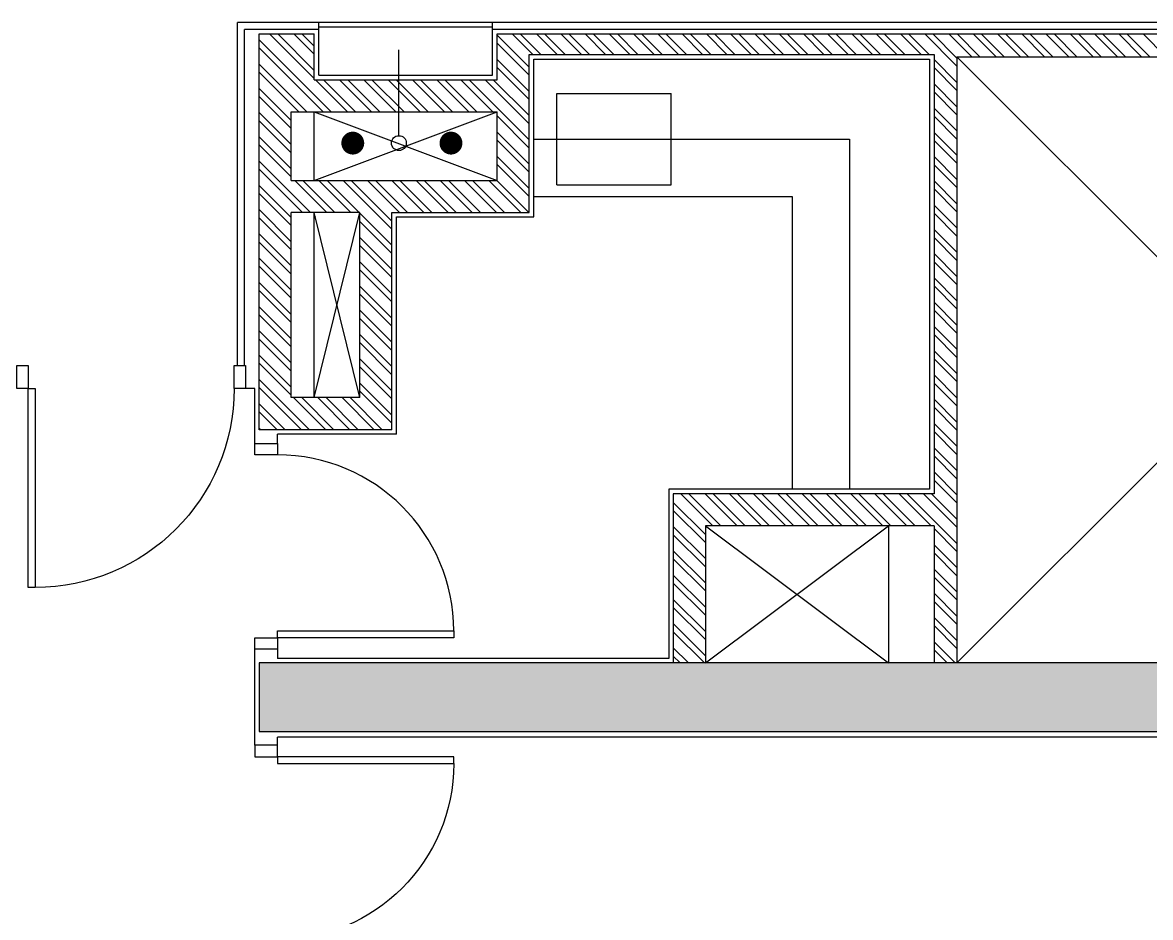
# Model space of a CAD drawing. Header units: millimetres. Extents: x 489570 to 664474, y -400689 to -233120.
# Drawn here: x 526675 to 531606, y -368572 to -364659 of the extents above; entities that cross this region are included whole.
import ezdxf
from ezdxf.lldxf.tags import DXFTag

# ---------------------------------------------------------------- set-up
doc = ezdxf.new("R2010")
doc.units = ezdxf.units.MM
doc.header["$LTSCALE"] = 10
doc.header["$MEASUREMENT"] = 0
for name, color, linetype in [('XREF BB LVL 3$0$X-WTC3-Level 3 segmented$0$DAS', 1, 'XREF BB LVL 3$0$X-WTC3-Level 3 segmented$0$DASHDOT'), ('XREF BB LVL 3$0$X-WTC3-Level 3 segmented$0$DOOR', 2, 'Continuous'), ('XREF BB LVL 3$0$X-WTC3-Level 3 segmented$0$DOR', 2, 'Continuous'), ('XREF BB LVL 3$0$X-WTC3-Level 3 segmented$0$FIN', 7, 'Continuous'), ('XREF BB LVL 3$0$X-WTC3-Level 3 segmented$0$HAT', 251, 'Continuous'), ('XREF BB LVL 3$0$X-WTC3-Level 3 segmented$0$HID', 1, 'XREF BB LVL 3$0$X-WTC3-Level 3 segmented$0$HIDDEN'), ('XREF BB LVL 3$0$X-WTC3-Level 3 segmented$0$PAT', 7, 'Continuous'), ('XREF BB LVL 3$0$X-WTC3-Level 3 segmented$0$SHE', 7, 'Continuous'), ('XREF BB LVL 3$0$X-WTC3-Level 3 segmented$0$SPRINK', 7, 'Continuous'), ('XREF BB LVL 3$0$X-WTC3-Level 3 segmented$0$WAL', 7, 'Continuous')]:
    doc.layers.add(name, color=color, linetype=linetype)
tags = doc.linetypes.add('XREF BB LVL 3$0$X-WTC3-Level 3 segmented$0$DASHDOT', pattern=[1, 0.5, -0.25, 0, -0.25]).pattern_tags.tags
tags[10:11] = [DXFTag(74, 4), DXFTag(75, 0), DXFTag(340, '0'), DXFTag(46, 1.0), DXFTag(50, 0.0), DXFTag(44, 0.0), DXFTag(45, 0.0)]
tags[8:9] = [DXFTag(74, 4), DXFTag(75, 0), DXFTag(340, '0'), DXFTag(46, 1.0), DXFTag(50, 0.0), DXFTag(44, 0.0), DXFTag(45, 0.0)]
tags[6:7] = [DXFTag(74, 4), DXFTag(75, 0), DXFTag(340, '0'), DXFTag(46, 1.0), DXFTag(50, 0.0), DXFTag(44, 0.0), DXFTag(45, 0.0)]
tags[4:5] = [DXFTag(74, 4), DXFTag(75, 0), DXFTag(340, '0'), DXFTag(46, 1.0), DXFTag(50, 0.0), DXFTag(44, 0.0), DXFTag(45, 0.0)]
tags = doc.linetypes.add('XREF BB LVL 3$0$X-WTC3-Level 3 segmented$0$HIDDEN', pattern=[0.375, 0.25, -0.125]).pattern_tags.tags
tags[6:7] = [DXFTag(74, 4), DXFTag(75, 0), DXFTag(340, '0'), DXFTag(46, 1.0), DXFTag(50, 0.0), DXFTag(44, 0.0), DXFTag(45, 0.0)]
tags[4:5] = [DXFTag(74, 4), DXFTag(75, 0), DXFTag(340, '0'), DXFTag(46, 1.0), DXFTag(50, 0.0), DXFTag(44, 0.0), DXFTag(45, 0.0)]

# ---------------------------------------------------------------- blocks, each defined once
blk = doc.blocks.new('XREF BB LVL 3$0$X-WTC3-Level 3 segmented$0$SPRINKLER')
at = {"layer": 'XREF BB LVL 3$0$X-WTC3-Level 3 segmented$0$SPRINK', "color": 1, "const_width": 50}
blk.add_lwpolyline([(-25, 0, 1), (25, 0, 1)], format="xyb", close=True, dxfattribs=at)
blk = doc.blocks.new('XREF BB LVL 3$0$X-WTC3-Level 3 segmented$0$PA90X')
at = {"layer": 'XREF BB LVL 3$0$X-WTC3-Level 3 segmented$0$DOOR'}
for p, q in [((-0.08, 0.1), (-0.08, 0.87)), ((-0.08, 0.87), (-0.05, 0.87)), ((-0.05, 0.87), (-0.05, 0.1)), ((-0.9, 0.1), (-0.85, 0.1)), ((-0.9, 0), (-0.9, 0.1)), ((-0.85, 0.1), (-0.85, 0)), ((-0.05, 0.1), (-0.08, 0.1)), ((-0.05, 0), (-0.05, 0.1)), ((-0.05, 0.1), (0, 0.1)), ((0, 0.1), (0, 0)), ((-0.85, 0), (-0.9, 0)), ((0, 0), (-0.05, 0))]:
    blk.add_line(p, q, dxfattribs=at)
blk.add_arc((-0.08, 0.1), 0.77, 90, 180, dxfattribs=at)
blk = doc.blocks.new('XREF BB LVL 3$0$X-WTC3-Level 3 segmented$0$PA100')
at = {"layer": 'XREF BB LVL 3$0$X-WTC3-Level 3 segmented$0$DOOR'}
for p, q in [((0.05, 0.97), (0.05, 0.1)), ((0.08, 0.97), (0.05, 0.97)), ((0.08, 0.1), (0.08, 0.97)), ((0.05, 0.1), (0, 0.1)), ((0, 0.1), (0, 0)), ((0.05, 0.1), (0.08, 0.1)), ((0.05, 0), (0.05, 0.1)), ((0.95, 0.1), (0.95, 0)), ((1, 0.1), (0.95, 0.1)), ((1, 0), (1, 0.1)), ((0, 0), (0.05, 0)), ((0.95, 0), (1, 0))]:
    blk.add_line(p, q, dxfattribs=at)
blk.add_arc((0.08, 0.1), 0.87, 0, 90, dxfattribs=at)
blk = doc.blocks.new('XREF BB LVL 3$0$X-WTC3-Level 3 segmented$0$CORE3-8')
at = {"layer": 'XREF BB LVL 3$0$X-WTC3-Level 3 segmented$0$HAT'}
blk.add_hatch(color=256, dxfattribs=at).paths.add_polyline_path([(-9325, 14950), (-9325, 1550), (-6175, 1550), (-6175, 2250), (-6375, 2250), (-6375, 1850), (-8925, 1850), (-8925, 4050), (-4600, 4050), (-4600, 1550), (-1550, 1550), (-1550, 2250), (-1750, 2250), (-1750, 1850), (-4300, 1850), (-4300, 10300), (-4600, 10300), (-4600, 4350), (-8925, 4350), (-8925, 11440), (-2900, 11440), (-2900, 11740), (-8925, 11740), (-8925, 14550), (-1850, 14550), (-1850, 11440), (-1550, 11440), (-1550, 14950)])
at = {"layer": 'XREF BB LVL 3$0$X-WTC3-Level 3 segmented$0$DAS'}
for p, q in [((-3140, 9860), (-2330, 10060)), ((-3140, 10060), (-2330, 9860)), ((-1890, 10060), (-2190, 9260)), ((-2190, 10060), (-1890, 9260)), ((-3700, 8350), (-4300, 7550)), ((-4300, 8350), (-3700, 7550)), ((-1650, 4600), (-4300, 7250)), ((-1650, 7250), (-4300, 4600))]:
    blk.add_line(p, q, dxfattribs=at)
at = {"layer": 'XREF BB LVL 3$0$X-WTC3-Level 3 segmented$0$DOR'}
for p, q in [((-1520, 9280), (-1520, 10040)), ((-1500, 9280), (-1500, 10040))]:
    blk.add_line(p, q, dxfattribs=at)
at = {"layer": 'XREF BB LVL 3$0$X-WTC3-Level 3 segmented$0$FIN'}
for p, q in [((-3000, 10395), (-1500, 10395)), ((-3000, 10365), (-1530, 10365)), ((-1530, 10040), (-1530, 10365)), ((-1500, 10040), (-1500, 10395)), ((-1530, 10040), (-1500, 10040)), ((-1530, 1530), (-1530, 9280)), ((-1530, 9280), (-1500, 9280)), ((-1500, 1500), (-1500, 9280)), ((-2210, 9000), (-1810, 9000)), ((-2210, 9000), (-2210, 8500)), ((-1810, 9000), (-1810, 8500)), ((-2210, 8500), (-1810, 8500))]:
    blk.add_line(p, q, dxfattribs=at)
at = {"layer": 'XREF BB LVL 3$0$X-WTC3-Level 3 segmented$0$HAT', "color": 8}
for p, q in [((-3280, 10300), (-1550, 10300)), ((-3280, 9720), (-3280, 10300)), ((-3280, 10222), (-3202, 10300)), ((-3280, 10115.9), (-3095.9, 10300)), ((-3280, 10292.7), (-3272.7, 10300)), ((-3280, 10186.6), (-3166.6, 10300)), ((-3280, 10080.5), (-3060.5, 10300)), ((-3129.8, 10160), (-2989.8, 10300)), ((-3094.5, 10160), (-2954.5, 10300)), ((-3023.8, 10160), (-2883.8, 10300)), ((-2988.4, 10160), (-2848.4, 10300)), ((-2917.7, 10160), (-2777.7, 10300)), ((-2882.3, 10160), (-2742.3, 10300)), ((-2811.6, 10160), (-2671.6, 10300)), ((-2776.3, 10160), (-2636.3, 10300)), ((-2705.6, 10160), (-2565.6, 10300)), ((-2670.2, 10160), (-2530.2, 10300)), ((-2599.5, 10160), (-2459.5, 10300)), ((-2564.1, 10160), (-2424.1, 10300)), ((-2493.4, 10160), (-2353.4, 10300)), ((-2458.1, 10160), (-2318.1, 10300)), ((-2387.4, 10160), (-2247.4, 10300)), ((-2352, 10160), (-2212, 10300)), ((-2330, 10111.3), (-2141.3, 10300)), ((-2330, 10075.9), (-2105.9, 10300)), ((-2175.2, 10160), (-2035.2, 10300)), ((-2139.9, 10160), (-1999.9, 10300)), ((-2069.2, 10160), (-1929.2, 10300)), ((-2033.8, 10160), (-1893.8, 10300)), ((-1963.1, 10160), (-1823.1, 10300)), ((-1927.7, 10160), (-1787.7, 10300)), ((-1890, 10127), (-1717, 10300)), ((-1890, 10021), (-1611, 10300)), ((-1890, 10091.7), (-1681.7, 10300)), ((-1890, 9985.6), (-1575.6, 10300)), ((-1550, 10300), (-1550, 10060)), ((-1744.9, 10060), (-1550, 10254.9)), ((-1709.6, 10060), (-1550, 10219.6)), ((-3140, 10160), (-2330, 10160)), ((-3140, 9860), (-3140, 10160)), ((-2330, 9860), (-2330, 10160)), ((-2190, 10160), (-1890, 10160)), ((-2190, 10160), (-2190, 9260)), ((-1890, 10160), (-1890, 9260)), ((-3280, 10009.8), (-3140, 10149.8)), ((-3280, 9974.5), (-3140, 10114.5)), ((-2330, 10005.2), (-2190, 10145.2)), ((-2330, 9969.9), (-2190, 10109.9)), ((-1638.8, 10060), (-1550, 10148.8)), ((-1603.5, 10060), (-1550, 10113.5)), ((-1750, 10060), (-1550, 10060)), ((-1750, 10060), (-1550, 10060)), ((-1750, 10060), (-1750, 9260)), ((-3280, 9903.8), (-3140, 10043.8)), ((-2330, 9899.2), (-2190, 10039.2)), ((-1890, 9914.9), (-1750, 10054.9)), ((-1890, 9879.6), (-1750, 10019.6)), ((-3280, 9868.4), (-3140, 10008.4)), ((-2330, 9863.8), (-2190, 10003.8)), ((-3280, 9797.7), (-3140, 9937.7)), ((-2403.1, 9720), (-2190, 9933.1)), ((-1890, 9808.8), (-1750, 9948.8)), ((-1890, 9773.5), (-1750, 9913.5)), ((-3280, 9762.3), (-3140, 9902.3)), ((-2367.7, 9720), (-2190, 9897.7)), ((-3251.6, 9720), (-3111.6, 9860)), ((-3216.3, 9720), (-3076.3, 9860)), ((-3145.6, 9720), (-3005.6, 9860)), ((-3140, 9860), (-2330, 9860)), ((-3110.2, 9720), (-2970.2, 9860)), ((-3039.5, 9720), (-2899.5, 9860)), ((-3004.1, 9720), (-2864.1, 9860)), ((-2933.4, 9720), (-2793.4, 9860)), ((-2898.1, 9720), (-2758.1, 9860)), ((-2827.4, 9720), (-2687.4, 9860)), ((-2792, 9720), (-2652, 9860)), ((-2721.3, 9720), (-2581.3, 9860)), ((-2685.9, 9720), (-2545.9, 9860)), ((-2615.2, 9720), (-2475.2, 9860)), ((-2579.9, 9720), (-2439.9, 9860)), ((-2509.2, 9720), (-2369.2, 9860)), ((-2473.8, 9720), (-2333.8, 9860)), ((-2330, 9687), (-2190, 9827)), ((-1890, 9702.8), (-1750, 9842.8)), ((-2330, 9651.7), (-2190, 9791.7)), ((-1890, 9667.4), (-1750, 9807.4)), ((-3280, 9720), (-2330, 9720)), ((-2330, 9581), (-2190, 9721)), ((-2330, 9720), (-2330, 9120)), ((-1890, 9596.7), (-1750, 9736.7)), ((-2330, 9545.6), (-2190, 9685.6)), ((-1890, 9561.4), (-1750, 9701.4)), ((-1890, 9490.6), (-1750, 9630.6)), ((-2330, 9474.9), (-2190, 9614.9)), ((-2330, 9439.6), (-2190, 9579.6)), ((-1890, 9455.3), (-1750, 9595.3)), ((-1890, 9384.6), (-1750, 9524.6)), ((-2330, 9368.8), (-2190, 9508.8)), ((-2330, 9333.5), (-2190, 9473.5)), ((-1890, 9349.2), (-1750, 9489.2)), ((-1890, 9278.5), (-1750, 9418.5)), ((-2330, 9262.8), (-2190, 9402.8)), ((-2013.2, 9120), (-1750, 9383.2)), ((-2330, 9227.4), (-2190, 9367.4)), ((-2330, 9156.7), (-2190, 9296.7)), ((-1942.4, 9120), (-1750, 9312.4)), ((-1907.1, 9120), (-1750, 9277.1)), ((-2330, 9121.4), (-2190, 9261.4)), ((-2260.6, 9120), (-2120.6, 9260)), ((-2225.3, 9120), (-2085.3, 9260)), ((-2190, 9260), (-1890, 9260)), ((-2154.6, 9120), (-2014.6, 9260)), ((-2119.2, 9120), (-1979.2, 9260)), ((-2048.5, 9120), (-1908.5, 9260)), ((-1836.4, 9120), (-1696.4, 9260)), ((-1801, 9120), (-1661, 9260)), ((-1750, 9260), (-1550, 9260)), ((-1730.3, 9120), (-1590.3, 9260)), ((-1695, 9120), (-1555, 9260)), ((-1550, 9260), (-1550, 7350)), ((-1640, 9104.2), (-1550, 9194.2)), ((-1640, 9068.9), (-1550, 9158.9)), ((-2330, 9120), (-1640, 9120)), ((-1640, 9120), (-1640, 7350)), ((-1640, 8998.2), (-1550, 9088.2)), ((-1640, 8962.8), (-1550, 9052.8)), ((-1640, 8892.1), (-1550, 8982.1)), ((-1640, 8856.8), (-1550, 8946.8)), ((-1640, 8786), (-1550, 8876)), ((-1640, 8750.7), (-1550, 8840.7)), ((-1640, 8680), (-1550, 8770)), ((-1640, 8644.6), (-1550, 8734.6)), ((-1640, 8573.9), (-1550, 8663.9)), ((-1640, 8538.6), (-1550, 8628.6)), ((-1640, 8467.8), (-1550, 8557.8)), ((-3560, 8490), (-4300, 8490)), ((-4300, 8459.5), (-4269.5, 8490)), ((-4300, 8353.4), (-4163.4, 8490)), ((-4300, 8424.1), (-4234.1, 8490)), ((-4268.1, 8350), (-4128.1, 8490)), ((-4197.4, 8350), (-4057.4, 8490)), ((-4162, 8350), (-4022, 8490)), ((-4091.3, 8350), (-3951.3, 8490)), ((-4055.9, 8350), (-3915.9, 8490)), ((-3985.2, 8350), (-3845.2, 8490)), ((-3949.9, 8350), (-3809.9, 8490)), ((-3879.2, 8350), (-3739.2, 8490)), ((-3843.8, 8350), (-3703.8, 8490)), ((-3773.1, 8350), (-3633.1, 8490)), ((-3737.7, 8350), (-3597.7, 8490)), ((-3560, 7350), (-3560, 8490)), ((-1640, 8432.5), (-1550, 8522.5)), ((-3700, 8317), (-3560, 8457)), ((-1640, 8361.8), (-1550, 8451.8)), ((-3700, 8281.7), (-3560, 8421.7)), ((-1640, 8326.4), (-1550, 8416.4)), ((-3700, 8350), (-4300, 8350)), ((-3700, 8211), (-3560, 8351)), ((-3700, 7350), (-3700, 8350)), ((-1640, 8255.7), (-1550, 8345.7)), ((-3700, 8175.6), (-3560, 8315.6)), ((-1640, 8220.4), (-1550, 8310.4)), ((-3700, 8104.9), (-3560, 8244.9)), ((-1640, 8149.7), (-1550, 8239.7)), ((-3700, 8069.6), (-3560, 8209.6)), ((-1640, 8114.3), (-1550, 8204.3)), ((-3700, 7998.8), (-3560, 8138.8)), ((-3700, 7963.5), (-3560, 8103.5)), ((-1640, 8043.6), (-1550, 8133.6)), ((-1640, 8008.2), (-1550, 8098.2)), ((-3700, 7892.8), (-3560, 8032.8)), ((-3700, 7857.4), (-3560, 7997.4)), ((-1640, 7937.5), (-1550, 8027.5)), ((-1640, 7902.2), (-1550, 7992.2)), ((-3700, 7786.7), (-3560, 7926.7)), ((-3700, 7751.4), (-3560, 7891.4)), ((-1640, 7831.5), (-1550, 7921.5)), ((-1640, 7796.1), (-1550, 7886.1)), ((-3700, 7680.6), (-3560, 7820.6)), ((-1640, 7725.4), (-1550, 7815.4)), ((-3700, 7645.3), (-3560, 7785.3)), ((-1640, 7690), (-1550, 7780)), ((-3700, 7574.6), (-3560, 7714.6)), ((-1640, 7619.3), (-1550, 7709.3)), ((-3700, 7539.2), (-3560, 7679.2)), ((-1640, 7584), (-1550, 7674)), ((-3700, 7468.5), (-3560, 7608.5)), ((-1640, 7513.3), (-1550, 7603.3)), ((-3700, 7433.2), (-3560, 7573.2)), ((-1640, 7477.9), (-1550, 7567.9)), ((-3700, 7362.4), (-3560, 7502.4)), ((-1640, 7407.2), (-1550, 7497.2)), ((-3777.1, 7250), (-3560, 7467.1)), ((-1640, 7371.8), (-1550, 7461.8)), ((-3706.4, 7250), (-3560, 7396.4)), ((-3700, 7350), (-4300, 7350)), ((-4300, 7292.8), (-4242.8, 7350)), ((-4300, 7257.4), (-4207.4, 7350)), ((-4236.7, 7250), (-4136.7, 7350)), ((-4201.4, 7250), (-4101.4, 7350)), ((-4130.6, 7250), (-4030.6, 7350)), ((-4095.3, 7250), (-3995.3, 7350)), ((-4024.6, 7250), (-3924.6, 7350)), ((-3989.2, 7250), (-3889.2, 7350)), ((-3918.5, 7250), (-3818.5, 7350)), ((-3883.2, 7250), (-3783.2, 7350)), ((-3812.4, 7250), (-3712.4, 7350)), ((-3671, 7250), (-3560, 7361)), ((-3600.3, 7250), (-3500.3, 7350)), ((-3565, 7250), (-3465, 7350)), ((-1640, 7350), (-3560, 7350)), ((-3494.2, 7250), (-3394.2, 7350)), ((-3458.9, 7250), (-3358.9, 7350)), ((-3388.2, 7250), (-3288.2, 7350)), ((-3352.8, 7250), (-3252.8, 7350)), ((-3282.1, 7250), (-3182.1, 7350)), ((-3246.8, 7250), (-3146.8, 7350)), ((-3176, 7250), (-3076, 7350)), ((-3140.7, 7250), (-3040.7, 7350)), ((-3070, 7250), (-2970, 7350)), ((-3034.6, 7250), (-2934.6, 7350)), ((-2963.9, 7250), (-2863.9, 7350)), ((-2928.6, 7250), (-2828.6, 7350)), ((-2857.8, 7250), (-2757.8, 7350)), ((-2822.5, 7250), (-2722.5, 7350)), ((-2751.8, 7250), (-2651.8, 7350)), ((-2716.4, 7250), (-2616.4, 7350)), ((-2645.7, 7250), (-2545.7, 7350)), ((-2610.4, 7250), (-2510.4, 7350)), ((-2539.7, 7250), (-2439.7, 7350)), ((-2504.3, 7250), (-2404.3, 7350)), ((-2433.6, 7250), (-2333.6, 7350)), ((-2398.2, 7250), (-2298.2, 7350)), ((-2327.5, 7250), (-2227.5, 7350)), ((-2292.2, 7250), (-2192.2, 7350)), ((-2221.5, 7250), (-2121.5, 7350)), ((-2186.1, 7250), (-2086.1, 7350)), ((-2115.4, 7250), (-2015.4, 7350)), ((-2080, 7250), (-1980, 7350)), ((-2009.3, 7250), (-1909.3, 7350)), ((-1974, 7250), (-1874, 7350)), ((-1903.3, 7250), (-1803.3, 7350)), ((-1867.9, 7250), (-1767.9, 7350)), ((-1797.2, 7250), (-1697.2, 7350)), ((-1761.8, 7250), (-1661.8, 7350)), ((-1691.1, 7250), (-1550, 7391.1)), ((-1655.8, 7250), (-1550, 7355.8)), ((-1550, 7350), (-1550, 2250)), ((-1650, 7250), (-4300, 7250)), ((-1650, 7185.1), (-1550, 7285.1)), ((-1650, 7250), (-1650, 2250)), ((-1650, 7149.7), (-1550, 7249.7)), ((-1650, 7079), (-1550, 7179)), ((-1650, 7043.6), (-1550, 7143.6)), ((-1650, 6972.9), (-1550, 7072.9)), ((-1650, 6937.6), (-1550, 7037.6)), ((-1650, 6866.9), (-1550, 6966.9)), ((-1650, 6831.5), (-1550, 6931.5)), ((-1650, 6760.8), (-1550, 6860.8)), ((-1650, 6725.4), (-1550, 6825.4)), ((-1650, 6654.7), (-1550, 6754.7)), ((-1650, 6619.4), (-1550, 6719.4)), ((-1650, 6548.7), (-1550, 6648.7)), ((-1650, 6513.3), (-1550, 6613.3)), ((-1650, 6442.6), (-1550, 6542.6)), ((-1650, 6407.2), (-1550, 6507.2)), ((-1650, 6336.5), (-1550, 6436.5))]:
    blk.add_line(p, q, dxfattribs=at)
at = {"layer": 'XREF BB LVL 3$0$X-WTC3-Level 3 segmented$0$HAT'}
blk.add_line((-2351.2, 10054.8), (-2345.9, 10060), dxfattribs=at)
at = {"layer": 'XREF BB LVL 3$0$X-WTC3-Level 3 segmented$0$HID'}
for p, q in [((-2010, 9100), (-2010, 7720)), ((-2010, 7720), (-3540, 7720))]:
    blk.add_line(p, q, dxfattribs=at)
at = {"layer": 'XREF BB LVL 3$0$X-WTC3-Level 3 segmented$0$PAT'}
for p, q in [((-3140, 10060), (-2330, 10060)), ((-2190, 10060), (-1890, 10060)), ((-2260, 9100), (-2260, 7970)), ((-2260, 7970), (-3540, 7970)), ((-3700, 7550), (-4300, 7550))]:
    blk.add_line(p, q, dxfattribs=at)
at = {"layer": 'XREF BB LVL 3$0$X-WTC3-Level 3 segmented$0$SHE'}
for p, q in [((-4300, 10300), (-4600, 10300)), ((-4600, 10300), (-4600, 4350)), ((-4300, 1850), (-4300, 10300))]:
    blk.add_line(p, q, dxfattribs=at)
at = {"layer": 'XREF BB LVL 3$0$X-WTC3-Level 3 segmented$0$WAL'}
for p, q in [((-3100, 10320), (-3100, 10360)), ((-4660, 10320), (-4240, 10320)), ((-3340, 10320), (-3100, 10320)), ((-4660, 10220), (-4625, 10220)), ((-4625, 5975), (-4625, 10220)), ((-4280, 8510), (-4280, 10220)), ((-4240, 10220), (-4280, 10220)), ((-3340, 10220), (-3300, 10220)), ((-3300, 9700), (-3300, 10220)), ((-1730, 10040), (-1530, 10040)), ((-1730, 10040), (-1730, 9280)), ((-3300, 9700), (-2350, 9700)), ((-2350, 9700), (-2350, 9100)), ((-1730, 9280), (-1530, 9280)), ((-2350, 9100), (-1660, 9100)), ((-1660, 9100), (-1660, 7370)), ((-3540, 8510), (-4280, 8510)), ((-3540, 7370), (-3540, 8510)), ((-1660, 7370), (-3540, 7370))]:
    blk.add_line(p, q, dxfattribs=at)
at = {"layer": 'XREF BB LVL 3$0$X-WTC3-Level 3 segmented$0$DOR', "yscale": 1000, "zscale": 1000}
for name, p, xscale, rotation in [('XREF BB LVL 3$0$X-WTC3-Level 3 segmented$0$PA100', (-3000, 11360), -1000, 90), ('XREF BB LVL 3$0$X-WTC3-Level 3 segmented$0$PA90X', (-4660, 10320), -1000, 180), ('XREF BB LVL 3$0$X-WTC3-Level 3 segmented$0$PA90X', (-4240, 10320), 1000, 180)]:
    blk.add_blockref(name, p, dxfattribs=dict(at, xscale=xscale, rotation=rotation))

msp = doc.modelspace()

# ---------------------------------------------------------------- linework, layer by layer
at = {"layer": 'XREF BB LVL 3$0$X-WTC3-Level 3 segmented$0$SPRINK'}
msp.add_line((528320.1, -365153.8), (528320.1, -364777.8), dxfattribs=at)
msp.add_circle((528319.9, -365186.3), 32.5, dxfattribs=at)

# ---------------------------------------------------------------- block references
at = {"rotation": 90}
msp.add_blockref('XREF BB LVL 3$0$X-WTC3-Level 3 segmented$0$CORE3-8', (538009.7, -363159.2), dxfattribs=at)
at = {"layer": 'XREF BB LVL 3$0$X-WTC3-Level 3 segmented$0$SPRINK'}
for p in [(528118.3, -365186.3), (528547.6, -365186.3)]:
    msp.add_blockref('XREF BB LVL 3$0$X-WTC3-Level 3 segmented$0$SPRINKLER', p, dxfattribs=at)

doc.saveas('drawing.dxf')
